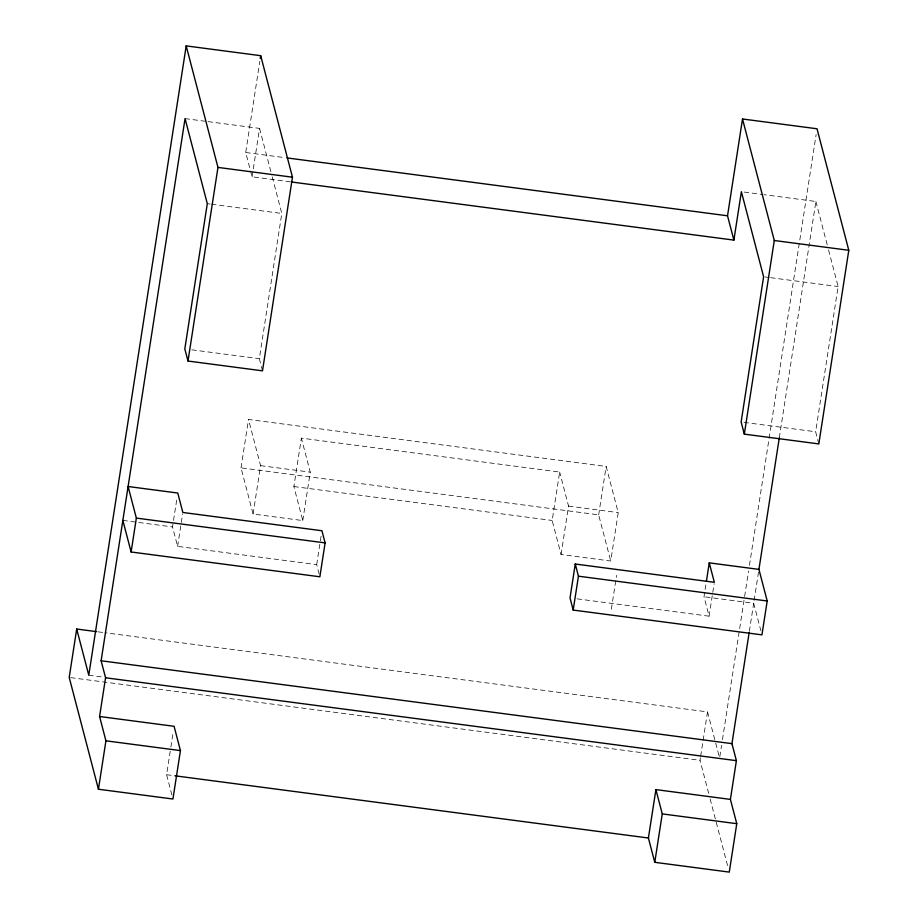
<?xml version="1.0" encoding="UTF-8"?>
<svg xmlns="http://www.w3.org/2000/svg" width="918" height="918" viewBox="0 0 918 918"><rect width="100%" height="100%" fill="white"/><g stroke="black" fill="none" stroke-linecap="round" stroke-linejoin="round"><path stroke-width="0.69" stroke-dasharray="4.59 3.44" d="M319.166 574.083L316.687 564.627L177.61 546.359L172.527 526.921L176.899 498.681M177.61 546.359L182.636 513.885M290.444 181.844L252.071 176.807L245.714 152.503L259.828 61.299M252.071 176.807L259.564 128.394L206.137 121.383M171.884 794.965L166.594 774.712L170.656 748.434M170.874 747.045L173.227 731.83M241.021 467.859L248.514 419.457L606.155 466.436L618.227 512.611L610.734 561.024L561.059 554.495L552.166 520.472L559.659 472.07L301.368 438.127L293.875 486.54L302.768 520.563L253.093 514.034L241.021 467.859L598.662 514.849L610.734 561.024M262.502 370.826L259.324 358.686L281.803 213.458L272.118 176.417M253.093 514.034L260.586 465.633L248.514 419.457M302.768 520.563L310.261 472.15L301.368 438.127M316.687 564.627L321.277 534.987M561.059 554.495L568.552 506.093L559.659 472.07M598.662 514.849L606.155 466.436M611.342 609.208L616.586 575.322M577.112 598.846L709.098 616.185L704.014 596.746L706.194 582.62M709.098 616.185L714.124 583.71M708.696 793.427L700.032 760.311L700.457 757.545M700.675 756.157L707.526 711.898L105.111 632.754M719.815 756.661L721.571 745.324M722.455 739.656L744.395 597.916M744.613 596.493L748.56 570.985M749.444 565.316L816.148 134.453M749.34 631.343L753.678 603.275L704.014 596.746M754.126 600.441L758.497 572.212M779.302 437.794L815.884 201.49L763.868 194.65M818.822 443.922L815.643 431.77L838.123 286.542L827.726 246.758M185.057 118.606L204.737 121.199M744.188 192.069L762.468 194.467M245.714 152.503L285.509 157.735M207.296 203.67L210.107 204.037M211.519 204.221L281.803 213.458M765.027 276.938L769.238 277.5M770.65 277.684L838.123 286.542M191.839 349.815L259.324 358.686M743.947 422.349L815.643 431.77M260.586 465.633L310.261 472.15M568.552 506.093L618.227 512.611M293.875 486.54L552.166 520.472M122.851 520.391L172.527 526.921M98.008 631.825L103.688 632.571M88.771 675.2L102.954 677.059M70.629 677.622L700.032 760.311M166.594 774.712L175.12 775.825M815.884 201.49L827.359 245.393M753.678 603.275L760.873 630.746M707.526 711.898L715.34 741.778M715.696 743.132L719.597 758.073M710.142 798.947L727.825 866.581M259.564 128.394L271.762 175.04"/><path stroke-width="1.38" d="M76.699 629.025L69.206 677.427L98.433 789.228L172.94 799.016L180.433 750.603L174.087 726.299L99.58 716.51L105.57 677.782L101.118 660.776L185.057 118.606L207.296 203.67L184.816 348.886L187.995 361.038L262.502 370.826L292.475 177.197L260.701 55.688L186.193 45.9L88.771 675.2L76.699 629.025L96.585 631.641M131.113 551.982L136.357 518.096L128.095 486.506L177.771 493.035L182.854 512.474L321.931 530.742L325.11 542.894L319.866 576.779L131.113 551.982L122.851 520.391M98.433 789.228L105.926 740.815L99.58 716.51M187.995 361.038L217.968 167.409L186.193 45.9M260.264 58.5L260.701 55.688M758.934 569.389L709.258 562.86L714.342 582.299L575.265 564.031L570.021 597.916L573.188 610.068L761.94 634.866L767.196 600.98L758.934 569.389L779.302 437.794M573.188 610.068L578.443 576.183L575.265 564.031M733.884 240.103L727.526 215.799L742.513 118.984L817.02 128.772L848.794 250.293L818.822 443.922L744.314 434.134L741.136 421.982L763.615 276.754L741.377 191.701L733.884 240.103L291.867 182.039M648.406 838.008L655.9 789.606L730.407 799.394L736.764 823.687L729.271 872.1L654.764 862.312L648.406 838.008L175.12 775.825M654.764 862.312L662.257 813.899L655.9 789.606M706.412 581.209L709.258 562.86M744.314 434.134L774.287 240.505L742.513 118.984M730.407 799.394L736.397 760.666L731.956 743.649L749.122 632.754M286.932 157.919L727.526 215.799M217.968 167.409L292.475 177.197M774.287 240.505L848.794 250.293M136.357 518.096L325.11 542.894M578.443 576.183L767.196 600.98M101.118 660.776L731.956 743.649M105.57 677.782L736.397 760.666M105.926 740.815L180.433 750.603M662.257 813.899L736.764 823.687"/></g></svg>
